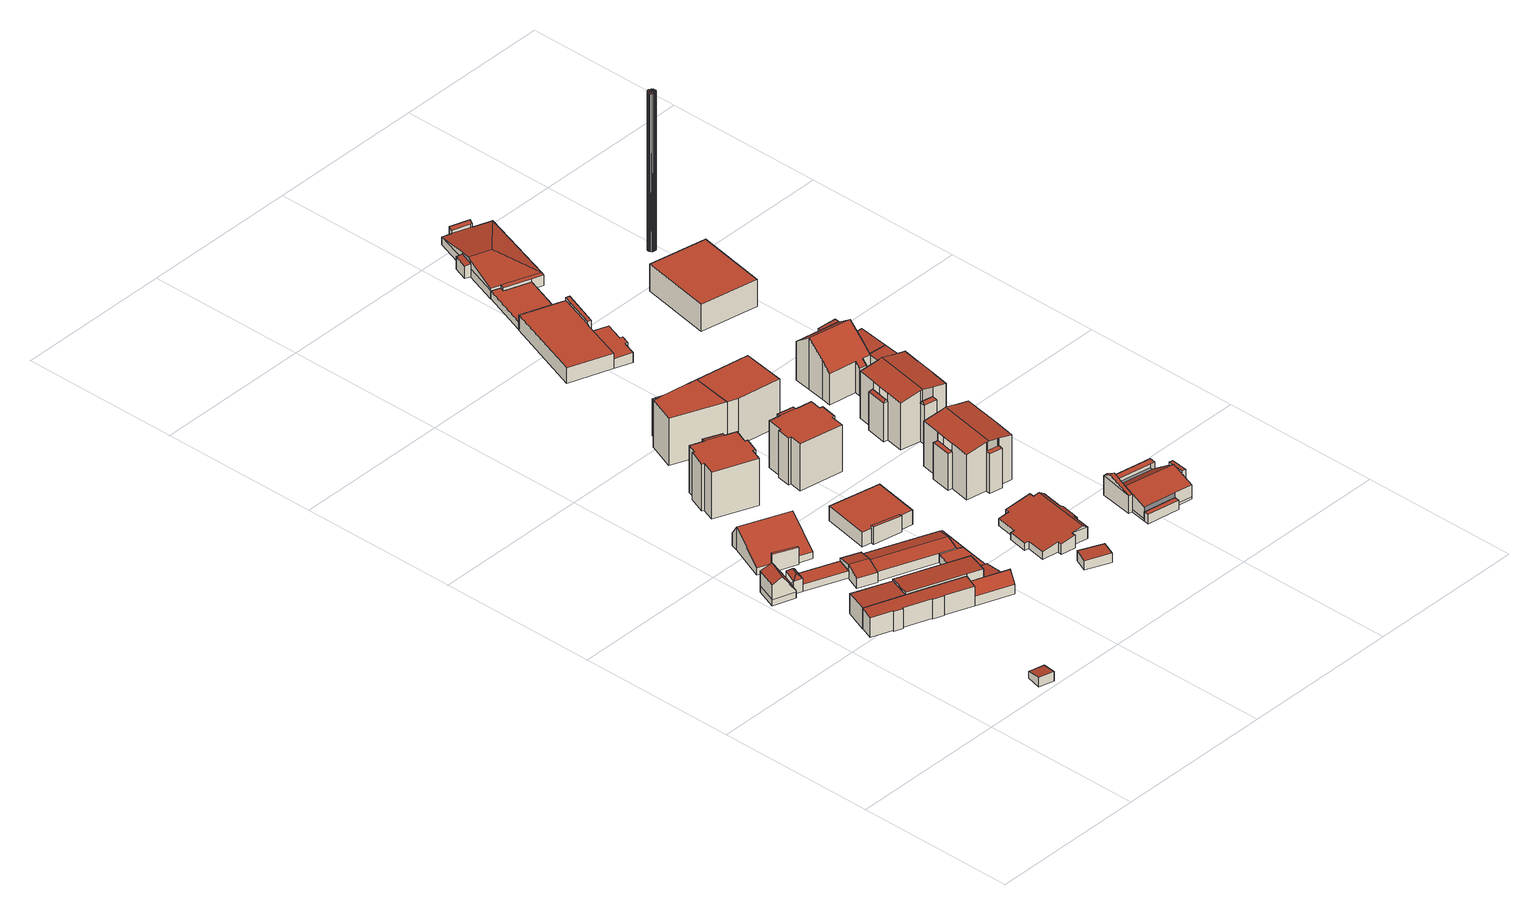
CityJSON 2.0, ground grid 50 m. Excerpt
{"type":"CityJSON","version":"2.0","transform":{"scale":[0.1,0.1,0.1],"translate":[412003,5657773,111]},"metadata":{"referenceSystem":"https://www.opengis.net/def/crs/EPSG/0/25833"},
"CityObjects":{
"building1":{"type":"Building","attributes":{"Dachtyp_tdc":"tdcPolyFlatRoof","Gemeindeschluessel":14612000,"Dachneigung":10.04,"QualitaetDacherkennung":71,"Geometrietyp2DReferenz":"3000","measuredHeight":3.11,"function":"31001_9998","roofType":"2100"},"geometry":[{"type":"Solid","lod":"2","boundaries":[[[[0,1,2,3]],[[1,4,5,2]],[[4,6,7,5]],[[6,0,3,7]],[[6,4,1,0]],[[3,2,5,7]]]],"semantics":{"surfaces":[{"type":"WallSurface"},{"type":"RoofSurface"},{"type":"GroundSurface"}],"values":[[0,0,0,0,1,2]]}}]},
"building2":{"type":"Building","attributes":{"Gemeindeschluessel":14612000,"Geometrietyp2DReferenz":"3000","function":"31001_2000","roofType":"9999"},"children":["building2-1","building2-2"]},
"building2-1":{"type":"BuildingPart","attributes":{"Dachtyp_tdc":"tdcFreeFormRoof","Dachneigung":42.86,"QualitaetDacherkennung":5,"Geometrietyp2DReferenz":"3000","measuredHeight":5.51,"roofType":"5000"},"parents":["building2"],"geometry":[{"type":"MultiSurface","lod":"2","boundaries":[[[8,9,10,11]],[[9,12,13,14,15,10]],[[16,8,11,17,18]],[[19,20,16,12]],[[19,12,9]],[[20,19,9,8]],[[20,8,16]],[[11,10,15,17]]],"semantics":{"surfaces":[{"type":"WallSurface"},{"type":"RoofSurface"},{"type":"GroundSurface"}],"values":[0,0,0,1,1,1,1,2]}}]},
"building2-2":{"type":"BuildingPart","attributes":{"Dachtyp_tdc":"tdcGableRoof","Dachneigung":56.76,"QualitaetDacherkennung":3,"Geometrietyp2DReferenz":"3000","measuredHeight":8.41,"roofType":"3100"},"parents":["building2"],"geometry":[{"type":"MultiSurface","lod":"2","boundaries":[[[21,18,17,22]],[[14,23,24,15]],[[23,25,26,24]],[[25,21,22,26]],[[27,28,29,30]],[[13,18,29,28,31]],[[23,31,28,27,25]],[[14,13,31,23]],[[21,30,29,18]],[[25,27,30,21]],[[22,17,15,24,26]]],"semantics":{"surfaces":[{"type":"WallSurface"},{"type":"RoofSurface"},{"type":"GroundSurface"}],"values":[0,0,0,0,1,1,0,0,0,0,2]}}]},
"building3":{"type":"Building","attributes":{"Dachtyp_tdc":"tdcPolyFlatRoof","Gemeindeschluessel":14612000,"Dachneigung":2.82,"QualitaetDacherkennung":83,"Geometrietyp2DReferenz":"3000","measuredHeight":6.91,"function":"31001_2000","roofType":"2100"},"geometry":[{"type":"Solid","lod":"2","boundaries":[[[[32,33,34,35]],[[33,36,37,34]],[[36,38,39,37]],[[38,32,35,39]],[[38,36,33,32]],[[35,34,37,39]]]],"semantics":{"surfaces":[{"type":"WallSurface"},{"type":"RoofSurface"},{"type":"GroundSurface"}],"values":[[0,0,0,0,1,2]]}}]},
"building4":{"type":"Building","attributes":{"Dachtyp_tdc":"tdcPolyFlatRoof","Gemeindeschluessel":14612000,"Dachneigung":2.65,"QualitaetDacherkennung":81,"Geometrietyp2DReferenz":"3000","measuredHeight":6.77,"function":"31001_2000","roofType":"2100"},"geometry":[{"type":"Solid","lod":"2","boundaries":[[[[40,41,42,43]],[[41,44,45,42]],[[44,46,47,45]],[[46,48,49,47]],[[48,50,51,49]],[[50,52,53,51]],[[52,54,55,53]],[[54,56,57,55]],[[56,58,59,57]],[[58,60,61,59]],[[60,62,63,61]],[[62,64,65,63]],[[64,40,43,65]],[[64,62,60,58,56,54,52,50,48,46,44,41,40]],[[43,42,45,47,49,51,53,55,57,59,61,63,65]]]],"semantics":{"surfaces":[{"type":"WallSurface"},{"type":"RoofSurface"},{"type":"GroundSurface"}],"values":[[0,0,0,0,0,0,0,0,0,0,0,0,0,1,2]]}}]},
"building5":{"type":"Building","attributes":{"Dachtyp_tdc":"tdcPolyFlatRoof","Gemeindeschluessel":14612000,"Dachneigung":0,"QualitaetDacherkennung":82,"Geometrietyp2DReferenz":"3000","measuredHeight":2.35,"function":"31001_2000","roofType":"1000"},"geometry":[{"type":"Solid","lod":"2","boundaries":[[[[66,67,68,69]],[[67,70,71,68]],[[70,72,73,71]],[[72,66,69,73]],[[72,70,67,66]],[[69,68,71,73]]]],"semantics":{"surfaces":[{"type":"WallSurface"},{"type":"RoofSurface"},{"type":"GroundSurface"}],"values":[[0,0,0,0,1,2]]}}]},
"building6":{"type":"Building","attributes":{"Gemeindeschluessel":14612000,"Geometrietyp2DReferenz":"3000","function":"31001_9998","roofType":"9999"},"children":["building6-1","building6-2"]},
"building6-1":{"type":"BuildingPart","attributes":{"Dachtyp_tdc":"tdcGableRoof","Dachneigung":23.35,"QualitaetDacherkennung":14,"Geometrietyp2DReferenz":"3000","measuredHeight":7.62,"roofType":"3100"},"parents":["building6"],"geometry":[{"type":"MultiSurface","lod":"2","boundaries":[[[74,75,76,77]],[[75,78,79,76]],[[78,80,81,79]],[[80,82,83,81]],[[82,84,85,83]],[[84,86,87,85]],[[88,89,90,91]],[[89,92,93,90]],[[92,94,95,93]],[[94,96,97,95]],[[96,74,77,97]],[[92,89,88,86,84,82]],[[82,80,78,75,74,96,94,92]],[[77,76,79,81,83,85,87,91,90,93,95,97]]],"semantics":{"surfaces":[{"type":"WallSurface"},{"type":"RoofSurface"},{"type":"GroundSurface"}],"values":[0,0,0,0,0,0,0,0,0,0,0,1,1,2]}}]},
"building6-2":{"type":"BuildingPart","attributes":{"Dachtyp_tdc":"tdcPolyFlatRoof","Dachneigung":2.67,"QualitaetDacherkennung":29,"Geometrietyp2DReferenz":"3000","measuredHeight":5.92,"roofType":"2100"},"parents":["building6"],"geometry":[{"type":"MultiSurface","lod":"2","boundaries":[[[98,99,100,101]],[[99,102,91,100]],[[102,88,91]],[[103,87,86]],[[103,98,101,87]],[[103,102,99,98]],[[101,100,91,87]]],"semantics":{"surfaces":[{"type":"WallSurface"},{"type":"RoofSurface"},{"type":"GroundSurface"}],"values":[0,0,0,0,0,1,2]}}]},
"building7":{"type":"Building","attributes":{"Dachtyp_tdc":"tdcFreeFormRoof","Gemeindeschluessel":14612000,"Dachneigung":12.75,"QualitaetDacherkennung":85,"Geometrietyp2DReferenz":"3000","measuredHeight":4.45,"function":"31001_2000","roofType":"5000"},"geometry":[{"type":"Solid","lod":"2","boundaries":[[[[104,105,106,107]],[[105,108,109,106]],[[108,110,111,109]],[[110,112,113,111]],[[112,114,115,113]],[[114,116,117,115]],[[116,104,107,117]],[[116,114,118,119,105,104]],[[112,110,108,119,118]],[[114,112,118]],[[108,105,119]],[[107,106,109,111,113,115,117]]]],"semantics":{"surfaces":[{"type":"WallSurface"},{"type":"RoofSurface"},{"type":"GroundSurface"}],"values":[[0,0,0,0,0,0,0,1,1,0,0,2]]}}]},
"building8":{"type":"Building","attributes":{"Dachtyp_tdc":"tdcPolyFlatRoof","Gemeindeschluessel":14612000,"Dachneigung":4.18,"QualitaetDacherkennung":85,"Geometrietyp2DReferenz":"3000","measuredHeight":7.72,"function":"31001_2000","roofType":"2100"},"geometry":[{"type":"Solid","lod":"2","boundaries":[[[[120,121,34,122]],[[121,123,35,34]],[[123,124,125,35]],[[124,126,127,125]],[[126,128,129,127]],[[128,130,131,129]],[[130,132,133,131]],[[132,134,135,133]],[[134,120,122,135]],[[134,132,130,128,126,124,123,121,120]],[[122,34,35,125,127,129,131,133,135]]]],"semantics":{"surfaces":[{"type":"WallSurface"},{"type":"RoofSurface"},{"type":"GroundSurface"}],"values":[[0,0,0,0,0,0,0,0,0,1,2]]}}]},
"building9":{"type":"Building","attributes":{"Dachtyp_tdc":"tdcFreeFormRoof","Gemeindeschluessel":14612000,"Dachneigung":68.3,"QualitaetDacherkennung":13,"Geometrietyp2DReferenz":"3000","measuredHeight":6.91,"function":"31001_2000","roofType":"5000"},"geometry":[{"type":"Solid","lod":"2","boundaries":[[[[136,137,55,57]],[[137,138,139,55]],[[138,140,141,139]],[[140,142,143,141]],[[142,136,57,143]],[[144,140,138,137,145]],[[142,144,145,136]],[[142,140,144]],[[137,136,145]],[[57,55,139,141,143]]]],"semantics":{"surfaces":[{"type":"WallSurface"},{"type":"RoofSurface"},{"type":"GroundSurface"}],"values":[[0,0,0,0,0,1,1,0,0,2]]}}]},
"building10":{"type":"Building","attributes":{"Dachtyp_tdc":"tdcPolyFlatRoof","Gemeindeschluessel":14612000,"Dachneigung":5.75,"QualitaetDacherkennung":80,"Geometrietyp2DReferenz":"3000","measuredHeight":3.56,"function":"31001_2000","roofType":"2100"},"geometry":[{"type":"Solid","lod":"2","boundaries":[[[[146,147,148,149]],[[147,150,151,148]],[[150,152,153,151]],[[152,154,155,153]],[[154,156,157,155]],[[156,146,149,157]],[[156,154,152,150,147,146]],[[149,148,151,153,155,157]]]],"semantics":{"surfaces":[{"type":"WallSurface"},{"type":"RoofSurface"},{"type":"GroundSurface"}],"values":[[0,0,0,0,0,0,1,2]]}}]},
"building11":{"type":"Building","attributes":{"Dachtyp_tdc":"tdcFreeFormRoof","Gemeindeschluessel":14612000,"Dachneigung":13.01,"QualitaetDacherkennung":88,"Geometrietyp2DReferenz":"3000","measuredHeight":4.04,"function":"31001_2000","roofType":"5000"},"geometry":[{"type":"Solid","lod":"2","boundaries":[[[[158,159,160,161]],[[159,162,163,160]],[[162,164,115,163]],[[164,165,113,115]],[[165,166,167,113]],[[166,158,161,167]],[[159,158,168,169,164,162]],[[168,166,165,169]],[[165,164,169]],[[158,166,168]],[[161,160,163,115,113,167]]]],"semantics":{"surfaces":[{"type":"WallSurface"},{"type":"RoofSurface"},{"type":"GroundSurface"}],"values":[[0,0,0,0,0,0,1,1,0,0,2]]}}]},
"building12":{"type":"Building","attributes":{"Dachtyp_tdc":"tdcPolyFlatRoof","Gemeindeschluessel":14612000,"Dachneigung":0,"QualitaetDacherkennung":81,"Geometrietyp2DReferenz":"3000","measuredHeight":2.78,"function":"31001_2000","roofType":"1000"},"geometry":[{"type":"Solid","lod":"2","boundaries":[[[[170,171,172,173]],[[171,174,175,172]],[[174,176,177,175]],[[176,178,179,177]],[[178,180,181,179]],[[180,170,173,181]],[[180,178,176,174,171,170]],[[173,172,175,177,179,181]]]],"semantics":{"surfaces":[{"type":"WallSurface"},{"type":"RoofSurface"},{"type":"GroundSurface"}],"values":[[0,0,0,0,0,0,1,2]]}}]},
"building13":{"type":"Building","attributes":{"Gemeindeschluessel":14612000,"Geometrietyp2DReferenz":"3000","function":"31001_9998","roofType":"9999"},"children":["building13-1","building13-2"]},
"building13-1":{"type":"BuildingPart","attributes":{"Dachtyp_tdc":"tdcPolyFlatRoof","Dachneigung":2.61,"QualitaetDacherkennung":35,"Geometrietyp2DReferenz":"3000","measuredHeight":15.42,"roofType":"2100"},"parents":["building13"],"geometry":[{"type":"MultiSurface","lod":"2","boundaries":[[[182,183,184,185]],[[186,187,188,189]],[[187,182,185,188]],[[187,186,183,182]],[[185,184,189,188]]],"semantics":{"surfaces":[{"type":"WallSurface"},{"type":"RoofSurface"},{"type":"GroundSurface"}],"values":[0,0,0,1,2]}}]},
"building13-2":{"type":"BuildingPart","attributes":{"Dachtyp_tdc":"tdcPolyFlatRoof","Dachneigung":0,"QualitaetDacherkennung":66,"Geometrietyp2DReferenz":"3000","measuredHeight":15.52,"roofType":"1000"},"parents":["building13"],"geometry":[{"type":"MultiSurface","lod":"2","boundaries":[[[190,191,192,184]],[[191,193,194,192]],[[193,195,196,194]],[[195,197,198,196]],[[197,199,200,198]],[[199,201,202,200]],[[201,203,204,202]],[[203,205,206,204]],[[205,207,208,206]],[[207,209,210,208]],[[209,211,212,210]],[[211,213,214,212]],[[213,215,189,214]],[[215,186,189]],[[213,211,209,207,205,203,201,199,197,195,193,191,190,215]],[[184,192,194,196,198,200,202,204,206,208,210,212,214,189]],[[190,184,183]]],"semantics":{"surfaces":[{"type":"WallSurface"},{"type":"RoofSurface"},{"type":"GroundSurface"}],"values":[0,0,0,0,0,0,0,0,0,0,0,0,0,0,1,2,0]}}]},
"building14":{"type":"Building","attributes":{"Dachtyp_tdc":"tdcPolyFlatRoof","Gemeindeschluessel":14612000,"Dachneigung":3.21,"QualitaetDacherkennung":75,"Geometrietyp2DReferenz":"3000","measuredHeight":2.74,"function":"31001_2000","roofType":"2100"},"geometry":[{"type":"Solid","lod":"2","boundaries":[[[[174,216,217,218]],[[216,219,220,217]],[[219,221,222,220]],[[221,223,224,222]],[[223,174,218,224]],[[223,221,219,216,174]],[[218,217,220,222,224]]]],"semantics":{"surfaces":[{"type":"WallSurface"},{"type":"RoofSurface"},{"type":"GroundSurface"}],"values":[[0,0,0,0,0,1,2]]}}]},
"building15":{"type":"Building","attributes":{"Gemeindeschluessel":14612000,"Geometrietyp2DReferenz":"3000","function":"31001_9998","roofType":"9999"},"children":["building15-1","building15-2"]},
"building15-1":{"type":"BuildingPart","attributes":{"Dachtyp_tdc":"tdcPolyFlatRoof","Dachneigung":0,"QualitaetDacherkennung":18,"Geometrietyp2DReferenz":"3000","measuredHeight":4.78,"roofType":"1000"},"parents":["building15"],"geometry":[{"type":"MultiSurface","lod":"2","boundaries":[[[225,226,227,228]],[[226,229,230,227]],[[229,231,232,230]],[[233,234,235,236]],[[234,225,228,235]],[[234,233,231,229,226,225]],[[228,227,230,232,236,235]]],"semantics":{"surfaces":[{"type":"WallSurface"},{"type":"RoofSurface"},{"type":"GroundSurface"}],"values":[0,0,0,0,0,1,2]}}]},
"building15-2":{"type":"BuildingPart","attributes":{"Dachtyp_tdc":"tdcPolyFlatRoof","Dachneigung":2.65,"QualitaetDacherkennung":45,"Geometrietyp2DReferenz":"3000","measuredHeight":5.78,"roofType":"2100"},"parents":["building15"],"geometry":[{"type":"MultiSurface","lod":"2","boundaries":[[[237,238,239,240]],[[238,241,233,236,239]],[[242,237,240,232,231]],[[242,241,238,237]],[[240,239,236,232]]],"semantics":{"surfaces":[{"type":"WallSurface"},{"type":"RoofSurface"},{"type":"GroundSurface"}],"values":[0,0,0,1,2]}}]},
"building16":{"type":"Building","attributes":{"Dachtyp_tdc":"tdcPolyFlatRoof","Gemeindeschluessel":14612000,"Dachneigung":3.65,"QualitaetDacherkennung":81,"Geometrietyp2DReferenz":"3000","measuredHeight":3.29,"function":"31001_9998","roofType":"2100"},"geometry":[{"type":"Solid","lod":"2","boundaries":[[[[243,244,245,246]],[[244,247,248,245]],[[247,249,250,248]],[[249,243,246,250]],[[249,247,244,243]],[[246,245,248,250]]]],"semantics":{"surfaces":[{"type":"WallSurface"},{"type":"RoofSurface"},{"type":"GroundSurface"}],"values":[[0,0,0,0,1,2]]}}]},
"building17":{"type":"Building","attributes":{"Gemeindeschluessel":14612000,"Geometrietyp2DReferenz":"3000","function":"31001_9998","roofType":"9999"},"children":["building17-1","building17-2"]},
"building17-1":{"type":"BuildingPart","attributes":{"Dachtyp_tdc":"tdcPolyFlatRoof","Dachneigung":0,"QualitaetDacherkennung":57,"Geometrietyp2DReferenz":"3000","measuredHeight":15.53,"roofType":"1000"},"parents":["building17"],"geometry":[{"type":"MultiSurface","lod":"2","boundaries":[[[251,252,253,254]],[[252,255,256,257,253]],[[258,259,260]],[[258,261,262,259]],[[261,263,264,262]],[[263,251,254,264]],[[263,261,258,255,252,251]],[[254,253,257,259,262,264]]],"semantics":{"surfaces":[{"type":"WallSurface"},{"type":"RoofSurface"},{"type":"GroundSurface"}],"values":[0,0,0,0,0,0,1,2]}}]},
"building17-2":{"type":"BuildingPart","attributes":{"Dachtyp_tdc":"tdcFreeFormRoof","Dachneigung":43.18,"QualitaetDacherkennung":8,"Geometrietyp2DReferenz":"3000","measuredHeight":14.14,"roofType":"5000"},"parents":["building17"],"geometry":[{"type":"MultiSurface","lod":"2","boundaries":[[[265,260,259,266]],[[256,267,268,257]],[[267,265,266,268]],[[269,267,256]],[[270,269,256,260]],[[270,260,265]],[[269,270,265,267]],[[266,259,257,268]]],"semantics":{"surfaces":[{"type":"WallSurface"},{"type":"RoofSurface"},{"type":"GroundSurface"}],"values":[0,0,0,0,1,0,1,2]}}]},
"building18":{"type":"Building","attributes":{"Gemeindeschluessel":14612000,"Geometrietyp2DReferenz":"3000","function":"31001_9998","roofType":"9999"},"children":["building18-1","building18-2"]},
"building18-1":{"type":"BuildingPart","attributes":{"Dachtyp_tdc":"tdcPolyFlatRoof","Dachneigung":3.21,"QualitaetDacherkennung":39,"Geometrietyp2DReferenz":"3000","measuredHeight":15.38,"roofType":"2100"},"parents":["building18"],"geometry":[{"type":"MultiSurface","lod":"2","boundaries":[[[271,272,273,274]],[[272,275,276,273]],[[275,277,278,276]],[[275,272,271,277]],[[278,274,273,276]]],"semantics":{"surfaces":[{"type":"WallSurface"},{"type":"RoofSurface"},{"type":"GroundSurface"}],"values":[0,0,0,1,2]}}]},
"building18-2":{"type":"BuildingPart","attributes":{"Dachtyp_tdc":"tdcPolyFlatRoof","Dachneigung":0,"QualitaetDacherkennung":68,"Geometrietyp2DReferenz":"3000","measuredHeight":15.48,"roofType":"1000"},"parents":["building18"],"geometry":[{"type":"MultiSurface","lod":"2","boundaries":[[[279,280,281,282]],[[280,283,284,281]],[[283,285,286,284]],[[285,287,288,286]],[[287,289,290,288]],[[289,291,274,290]],[[291,271,274]],[[292,278,277]],[[292,293,294,278]],[[293,295,296,294]],[[295,297,298,296]],[[297,299,300,298]],[[299,301,302,300]],[[301,303,304,302]],[[303,279,282,304]],[[303,301,299,297,295,293,292,291,289,287,285,283,280,279]],[[282,281,284,286,288,290,274,278,294,296,298,300,302,304]]],"semantics":{"surfaces":[{"type":"WallSurface"},{"type":"RoofSurface"},{"type":"GroundSurface"}],"values":[0,0,0,0,0,0,0,0,0,0,0,0,0,0,0,1,2]}}]},
"building19":{"type":"Building","attributes":{"Dachtyp_tdc":"tdcFreeFormRoof","Gemeindeschluessel":14612000,"Dachneigung":10.03,"QualitaetDacherkennung":20,"Geometrietyp2DReferenz":"3000","measuredHeight":4.86,"function":"31001_9998","roofType":"5000"},"geometry":[{"type":"Solid","lod":"2","boundaries":[[[[305,306,307,308]],[[306,309,310,307]],[[309,311,312,310]],[[311,313,314,312]],[[313,315,316,314]],[[315,317,318,316]],[[317,319,320,318]],[[319,321,322,320]],[[321,323,324,322]],[[323,325,326,324]],[[325,327,328,326]],[[327,329,330,328]],[[329,331,332,330]],[[331,333,334,332]],[[333,335,336,334]],[[335,337,338,336]],[[337,339,340,338]],[[339,341,342,340]],[[341,343,344,342]],[[343,305,308,344]],[[317,315,313,311,345,346,321,319]],[[329,327,325,323,346,345,309,306,305,343,341,339,337,335,333,331]],[[311,309,345]],[[323,321,346]],[[308,307,310,312,314,316,318,320,322,324,326,328,330,332,334,336,338,340,342,344]]]],"semantics":{"surfaces":[{"type":"WallSurface"},{"type":"RoofSurface"},{"type":"GroundSurface"}],"values":[[0,0,0,0,0,0,0,0,0,0,0,0,0,0,0,0,0,0,0,0,1,1,0,0,2]]}}]},
"building20":{"type":"Building","attributes":{"Dachtyp_tdc":"tdcPolyFlatRoof","Gemeindeschluessel":14612000,"Dachneigung":0,"QualitaetDacherkennung":64,"Geometrietyp2DReferenz":"3000","measuredHeight":15.56,"function":"31001_9998","roofType":"1000"},"geometry":[{"type":"Solid","lod":"2","boundaries":[[[[263,261,262,264]],[[261,347,348,262]],[[347,349,350,348]],[[349,351,352,350]],[[351,263,264,352]],[[351,349,347,261,263]],[[264,262,348,350,352]]]],"semantics":{"surfaces":[{"type":"WallSurface"},{"type":"RoofSurface"},{"type":"GroundSurface"}],"values":[[0,0,0,0,0,1,2]]}}]},
"building21":{"type":"Building","attributes":{"Gemeindeschluessel":14612000,"Geometrietyp2DReferenz":"3000","function":"31001_9998","roofType":"9999"},"children":["building21-1","building21-2","building21-3","building21-4","building21-5"]},
"building21-1":{"type":"BuildingPart","attributes":{"Dachtyp_tdc":"tdcGableRoof","Dachneigung":10.02,"QualitaetDacherkennung":62,"Geometrietyp2DReferenz":"3000","measuredHeight":16.23,"roofType":"3100"},"parents":["building21"],"geometry":[{"type":"MultiSurface","lod":"2","boundaries":[[[353,354,355,356]],[[354,357,355]],[[358,359,360,361,362]],[[359,363,364,360]],[[363,365,366,364]],[[365,367,366]],[[368,369,370]],[[368,371,372,369]],[[371,373,374,372]],[[373,375,374]],[[376,377,378]],[[376,379,380,377]],[[379,381,382,380]],[[381,383,384,382]],[[383,385,384]],[[386,387,388]],[[386,353,356,387]],[[389,383,381,379,376,373,371,368,390]],[[390,365,363,359,358,354,353,386,389]],[[356,355,361,360,364,366,391,369,372,374,377,380,382,384,392,387]]],"semantics":{"surfaces":[{"type":"WallSurface"},{"type":"RoofSurface"},{"type":"GroundSurface"}],"values":[0,0,0,0,0,0,0,0,0,0,0,0,0,0,0,0,0,1,1,2]}}]},
"building21-2":{"type":"BuildingPart","attributes":{"Dachtyp_tdc":"tdcPolyFlatRoof","Dachneigung":0,"QualitaetDacherkennung":31,"Geometrietyp2DReferenz":"3000","measuredHeight":12.16,"roofType":"1000"},"parents":["building21"],"geometry":[{"type":"MultiSurface","lod":"2","boundaries":[[[375,393,394,374]],[[393,395,396,394]],[[395,378,377,396]],[[378,395,393,375]],[[374,394,396,377]]],"semantics":{"surfaces":[{"type":"WallSurface"},{"type":"RoofSurface"},{"type":"GroundSurface"}],"values":[0,0,0,1,2]}}]},
"building21-3":{"type":"BuildingPart","attributes":{"Dachtyp_tdc":"tdcPolyFlatRoof","Dachneigung":0,"QualitaetDacherkennung":16,"Geometrietyp2DReferenz":"3000","measuredHeight":12.18,"roofType":"1000"},"parents":["building21"],"geometry":[{"type":"MultiSurface","lod":"2","boundaries":[[[397,370,369,398]],[[367,399,400,366]],[[399,397,398,400]],[[399,367,401,370,397]],[[398,369,391,366,400]]],"semantics":{"surfaces":[{"type":"WallSurface"},{"type":"RoofSurface"},{"type":"GroundSurface"}],"values":[0,0,0,1,2]}}]},
"building21-4":{"type":"BuildingPart","attributes":{"Dachtyp_tdc":"tdcPolyFlatRoof","Dachneigung":0,"QualitaetDacherkennung":19,"Geometrietyp2DReferenz":"3000","measuredHeight":13.12,"roofType":"1000"},"parents":["building21"],"geometry":[{"type":"MultiSurface","lod":"2","boundaries":[[[385,402,403,384]],[[402,404,405,403]],[[404,388,387,405]],[[388,404,402,385,406]],[[384,403,405,387,392]]],"semantics":{"surfaces":[{"type":"WallSurface"},{"type":"RoofSurface"},{"type":"GroundSurface"}],"values":[0,0,0,1,2]}}]},
"building21-5":{"type":"BuildingPart","attributes":{"Dachtyp_tdc":"tdcPolyFlatRoof","Dachneigung":0,"QualitaetDacherkennung":45,"Geometrietyp2DReferenz":"3000","measuredHeight":12.19,"roofType":"1000"},"parents":["building21"],"geometry":[{"type":"MultiSurface","lod":"2","boundaries":[[[357,407,408,355]],[[407,409,410,408]],[[409,411,360,410]],[[411,362,361,360]],[[362,411,409,407,357]],[[355,408,410,360,361]]],"semantics":{"surfaces":[{"type":"WallSurface"},{"type":"RoofSurface"},{"type":"GroundSurface"}],"values":[0,0,0,0,1,2]}}]},
"building22":{"type":"Building","attributes":{"Gemeindeschluessel":14612000,"Geometrietyp2DReferenz":"3000","function":"31001_9998","roofType":"9999"},"children":["building22-1","building22-2","building22-3"]},
"building22-1":{"type":"BuildingPart","attributes":{"Dachtyp_tdc":"tdcPolyFlatRoof","Dachneigung":0,"QualitaetDacherkennung":52,"Geometrietyp2DReferenz":"3000","measuredHeight":4.98,"roofType":"1000"},"parents":["building22"],"geometry":[{"type":"MultiSurface","lod":"2","boundaries":[[[412,413,414,415]],[[413,416,417,414]],[[418,419,420,421,422]],[[423,424,425,426,427]],[[424,412,415,425]],[[424,423,419,418,416,413,412]],[[415,414,417,422,421,426,425]]],"semantics":{"surfaces":[{"type":"WallSurface"},{"type":"RoofSurface"},{"type":"GroundSurface"}],"values":[0,0,0,0,0,1,2]}}]},
"building22-2":{"type":"BuildingPart","attributes":{"Dachtyp_tdc":"tdcPolyFlatRoof","Dachneigung":0,"QualitaetDacherkennung":0,"Geometrietyp2DReferenz":"3000","measuredHeight":3.16,"roofType":"9999"},"parents":["building22"],"geometry":[{"type":"MultiSurface","lod":"2","boundaries":[[[420,427,428,429,430,431,432,433]],[[433,432,434,435]],[[432,431,436,434]],[[431,430,437,436]],[[430,429,438,437]],[[429,428,439,438]],[[428,427,426,439]],[[420,433,435,421]],[[435,434,436,437,438,439,426,421]],[[421,426,427,420]]],"semantics":{"surfaces":[{"type":"RoofSurface"},{"type":"WallSurface"},{"type":"GroundSurface"},{"type":"ClosureSurface","isClosure":"1","QuelleClosure":"LoD1Solid"}],"values":[0,1,1,1,1,1,1,1,2,3]}}]},
"building22-3":{"type":"BuildingPart","attributes":{"Dachtyp_tdc":"tdcPolyFlatRoof","Dachneigung":0,"QualitaetDacherkennung":83,"Geometrietyp2DReferenz":"3000","measuredHeight":5.96,"roofType":"1000"},"parents":["building22"],"geometry":[{"type":"MultiSurface","lod":"2","boundaries":[[[440,441,442,417,416]],[[441,443,444,442]],[[443,445,418,422,444]],[[445,443,441,440]],[[417,442,444,422]]],"semantics":{"surfaces":[{"type":"WallSurface"},{"type":"RoofSurface"},{"type":"GroundSurface"}],"values":[0,0,0,1,2]}}]},
"building23":{"type":"Building","attributes":{"Gemeindeschluessel":14612000,"Geometrietyp2DReferenz":"3000","function":"31001_9998","roofType":"9999"},"children":["building23-1","building23-2","building23-3","building23-4","building23-5"]},
"building23-1":{"type":"BuildingPart","attributes":{"Dachtyp_tdc":"tdcPolyFlatRoof","Dachneigung":0,"QualitaetDacherkennung":57,"Geometrietyp2DReferenz":"3000","measuredHeight":3.07,"roofType":"1000"},"parents":["building23"],"geometry":[{"type":"MultiSurface","lod":"2","boundaries":[[[446,447,448,449]],[[447,450,451,452,448]],[[453,446,449,454,455]],[[453,450,447,446]],[[449,448,452,454]]],"semantics":{"surfaces":[{"type":"WallSurface"},{"type":"RoofSurface"},{"type":"GroundSurface"}],"values":[0,0,0,1,2]}}]},
"building23-2":{"type":"BuildingPart","attributes":{"Dachtyp_tdc":"tdcPolyFlatRoof","Dachneigung":0,"QualitaetDacherkennung":0,"Geometrietyp2DReferenz":"3000","measuredHeight":3,"roofType":"9999"},"parents":["building23"],"geometry":[{"type":"MultiSurface","lod":"2","boundaries":[[[456,457,458,459]],[[459,458,460,461,462]],[[458,457,463,460]],[[457,456,464,465,463]],[[461,460,463,465]],[[462,461,465,464]],[[462,464,456,459]]],"semantics":{"surfaces":[{"type":"RoofSurface"},{"type":"WallSurface"},{"type":"GroundSurface"},{"type":"ClosureSurface","isClosure":"1","QuelleClosure":"LoD1Solid"}],"values":[0,1,1,1,2,3,3]}}]},
"building23-3":{"type":"BuildingPart","attributes":{"Dachtyp_tdc":"tdcPolyFlatRoof","Dachneigung":3.17,"QualitaetDacherkennung":78,"Geometrietyp2DReferenz":"3000","measuredHeight":6.95,"roofType":"2100"},"parents":["building23"],"geometry":[{"type":"MultiSurface","lod":"2","boundaries":[[[466,467,468,469]],[[467,470,471,472,473,468]],[[474,466,469,475,476,477]],[[474,478,479,470,467,466]],[[469,468,473,475]]],"semantics":{"surfaces":[{"type":"WallSurface"},{"type":"RoofSurface"},{"type":"GroundSurface"}],"values":[0,0,0,1,2]}}]},
"building23-4":{"type":"BuildingPart","attributes":{"Dachtyp_tdc":"tdcGableRoof","Dachneigung":17.64,"QualitaetDacherkennung":37,"Geometrietyp2DReferenz":"3000","measuredHeight":8.3,"roofType":"3100"},"parents":["building23"],"geometry":[{"type":"MultiSurface","lod":"2","boundaries":[[[480,481,482,483,484]],[[481,485,486,482]],[[485,487,488,489,486]],[[485,481,490]],[[481,480,491,492,490]],[[487,485,490,492]],[[483,482,486,489]]],"semantics":{"surfaces":[{"type":"WallSurface"},{"type":"RoofSurface"},{"type":"GroundSurface"}],"values":[0,0,0,0,1,1,2]}}]},
"building23-5":{"type":"BuildingPart","attributes":{"Dachtyp_tdc":"tdcGableRoof","Dachneigung":37.05,"QualitaetDacherkennung":40,"Geometrietyp2DReferenz":"3000","measuredHeight":6.94,"roofType":"3100"},"parents":["building23"],"geometry":[{"type":"MultiSurface","lod":"2","boundaries":[[[464,484,483,465]],[[488,455,454,489]],[[451,476,475,452]],[[472,493,494,473]],[[493,462,461,494]],[[495,496,497,471,479,498,499,500]],[[451,455,488,501,491,499,498,478,477]],[[451,477,476]],[[464,456,495,500,480,484]],[[472,471,497,493]],[[493,497,496,459,462]],[[461,465,483,489,454,452,475,473,494]]],"semantics":{"surfaces":[{"type":"WallSurface"},{"type":"RoofSurface"},{"type":"GroundSurface"}],"values":[0,0,0,0,0,1,1,0,0,0,0,2]}}]},
"building24":{"type":"Building","attributes":{"Gemeindeschluessel":14612000,"Geometrietyp2DReferenz":"3000","function":"31001_9998","roofType":"9999"},"children":["building24-1","building24-2","building24-3","building24-4","building24-5"]},
"building24-1":{"type":"BuildingPart","attributes":{"Dachtyp_tdc":"tdcFreeFormRoof","Dachneigung":53.04,"QualitaetDacherkennung":9,"Geometrietyp2DReferenz":"3000","measuredHeight":13.63,"roofType":"5000"},"parents":["building24"],"geometry":[{"type":"MultiSurface","lod":"2","boundaries":[[[502,503,504,505]],[[503,506,507,504]],[[506,508,509,507]],[[510,502,505,511]],[[506,503,502,512]],[[502,510,512]],[[510,508,506,512]],[[505,504,507,509,511]]],"semantics":{"surfaces":[{"type":"WallSurface"},{"type":"RoofSurface"},{"type":"GroundSurface"}],"values":[0,0,0,0,1,1,1,2]}}]},
"building24-2":{"type":"BuildingPart","attributes":{"Dachtyp_tdc":"tdcGableRoof","Dachneigung":10.13,"QualitaetDacherkennung":58,"Geometrietyp2DReferenz":"3000","measuredHeight":16.71,"roofType":"3100"},"parents":["building24"],"geometry":[{"type":"MultiSurface","lod":"2","boundaries":[[[513,514,510,511,515]],[[516,517,518,509,508]],[[517,519,520,518]],[[519,521,520]],[[522,523,524]],[[522,525,526,523]],[[525,527,528,526]],[[527,529,528]],[[530,531,532,533,534]],[[531,535,536,532]],[[535,537,536]],[[538,539,540,541,542]],[[539,513,515,540]],[[543,535,531,530,527,525,522,544]],[[544,519,517,516,514,513,539,538,543]],[[515,511,509,518,520,545,523,526,528,533,532,536,546,541,540]]],"semantics":{"surfaces":[{"type":"WallSurface"},{"type":"RoofSurface"},{"type":"GroundSurface"}],"values":[0,0,0,0,0,0,0,0,0,0,0,0,0,1,1,2]}}]},
"building24-3":{"type":"BuildingPart","attributes":{"Dachtyp_tdc":"tdcFreeFormRoof","Dachneigung":54.59,"QualitaetDacherkennung":5,"Geometrietyp2DReferenz":"3000","measuredHeight":13.7,"roofType":"5000"},"parents":["building24"],"geometry":[{"type":"MultiSurface","lod":"2","boundaries":[[[529,547,548,528]],[[547,549,550,548]],[[549,534,533,550]],[[551,534,549]],[[552,551,549,547]],[[552,547,529]],[[551,552,529,534]],[[528,548,550,533]]],"semantics":{"surfaces":[{"type":"WallSurface"},{"type":"RoofSurface"},{"type":"GroundSurface"}],"values":[0,0,0,1,1,0,1,2]}}]},
"building24-4":{"type":"BuildingPart","attributes":{"Dachtyp_tdc":"tdcFreeFormRoof","Dachneigung":53.09,"QualitaetDacherkennung":14,"Geometrietyp2DReferenz":"3000","measuredHeight":13.63,"roofType":"5000"},"parents":["building24"],"geometry":[{"type":"MultiSurface","lod":"2","boundaries":[[[553,524,523,554]],[[521,555,556,520]],[[555,553,554,556]],[[557,555,521]],[[558,557,521,559,524]],[[558,524,553]],[[557,558,553,555]],[[554,523,545,520,556]]],"semantics":{"surfaces":[{"type":"WallSurface"},{"type":"RoofSurface"},{"type":"GroundSurface"}],"values":[0,0,0,1,1,0,1,2]}}]},
"building24-5":{"type":"BuildingPart","attributes":{"Dachtyp_tdc":"tdcPolyFlatRoof","Dachneigung":0,"QualitaetDacherkennung":17,"Geometrietyp2DReferenz":"3000","measuredHeight":12.65,"roofType":"1000"},"parents":["building24"],"geometry":[{"type":"MultiSurface","lod":"2","boundaries":[[[537,560,561,536]],[[560,562,563,561]],[[562,564,540,563]],[[564,542,541,540]],[[542,564,562,560,537,565]],[[536,561,563,540,541,546]]],"semantics":{"surfaces":[{"type":"WallSurface"},{"type":"RoofSurface"},{"type":"GroundSurface"}],"values":[0,0,0,0,1,2]}}]},
"building25":{"type":"Building","attributes":{"Dachtyp_tdc":"tdcPolyFlatRoof","Gemeindeschluessel":14612000,"Dachneigung":0,"QualitaetDacherkennung":21,"Geometrietyp2DReferenz":"3000","measuredHeight":2.46,"function":"31001_9998","roofType":"1000"},"geometry":[{"type":"Solid","lod":"2","boundaries":[[[[566,567,568,569]],[[567,570,571,568]],[[570,572,573,571]],[[572,574,575,573]],[[574,576,577,575]],[[576,566,569,577]],[[576,574,572,570,567,566]],[[569,568,571,573,575,577]]]],"semantics":{"surfaces":[{"type":"WallSurface"},{"type":"RoofSurface"},{"type":"GroundSurface"}],"values":[[0,0,0,0,0,0,1,2]]}}]},
"building26":{"type":"Building","attributes":{"Dachtyp_tdc":"tdcGableRoof","Gemeindeschluessel":14612000,"Dachneigung":37.34,"QualitaetDacherkennung":59,"Geometrietyp2DReferenz":"3000","measuredHeight":17.07,"function":"31001_9998","roofType":"3100"},"geometry":[{"type":"Solid","lod":"2","boundaries":[[[[578,579,580,581]],[[579,582,583,580]],[[582,584,585,583]],[[584,586,587,585]],[[586,588,589,587]],[[588,590,591,589]],[[590,592,593,591]],[[592,594,595,593]],[[594,596,597,595]],[[596,598,599,597]],[[598,600,601,599]],[[600,578,581,601]],[[596,594,592,590]],[[590,588,586,584,582,579,578,600,598,596]],[[581,580,583,585,587,589,591,593,595,597,599,601]]]],"semantics":{"surfaces":[{"type":"WallSurface"},{"type":"RoofSurface"},{"type":"GroundSurface"}],"values":[[0,0,0,0,0,0,0,0,0,0,0,0,1,1,2]]}}]},
"building27":{"type":"Building","attributes":{"Gemeindeschluessel":14612000,"Geometrietyp2DReferenz":"3000","function":"31001_9998","roofType":"9999"},"children":["building27-1","building27-2","building27-3","building27-4"]},
"building27-1":{"type":"BuildingPart","attributes":{"Dachtyp_tdc":"tdcPolyFlatRoof","Dachneigung":15.29,"QualitaetDacherkennung":62,"Geometrietyp2DReferenz":"3000","measuredHeight":4.03,"roofType":"2100"},"parents":["building27"],"geometry":[{"type":"MultiSurface","lod":"2","boundaries":[[[602,603,604,605,606]],[[607,608,609,610,611]],[[608,602,606,609]],[[608,607,603,602]],[[606,605,610,609]]],"semantics":{"surfaces":[{"type":"WallSurface"},{"type":"RoofSurface"},{"type":"GroundSurface"}],"values":[0,0,0,1,2]}}]},
"building27-2":{"type":"BuildingPart","attributes":{"Dachtyp_tdc":"tdcHipAndGableRoof","Dachneigung":11.25,"QualitaetDacherkennung":30,"Geometrietyp2DReferenz":"3000","measuredHeight":5.59,"roofType":"5000"},"parents":["building27"],"geometry":[{"type":"MultiSurface","lod":"2","boundaries":[[[604,612,613,605]],[[612,614,615,613]],[[614,616,617,615]],[[567,566,618,619]],[[566,620,621,618]],[[622,623,624,625]],[[623,611,610,624]],[[626,614,627]],[[611,623,628,629,627,614,612,604]],[[630,631,626,627,629,632]],[[566,630,632,633,620]],[[567,631,630,566]],[[622,634,628,623]],[[614,626,616]],[[605,613,615,617,619,618,621,625,624,610]]],"semantics":{"surfaces":[{"type":"WallSurface"},{"type":"RoofSurface"},{"type":"GroundSurface"}],"values":[0,0,0,0,0,0,0,1,1,1,0,0,0,0,2]}}]},
"building27-3":{"type":"BuildingPart","attributes":{"Dachtyp_tdc":"tdcPolyFlatRoof","Dachneigung":0,"QualitaetDacherkennung":50,"Geometrietyp2DReferenz":"3000","measuredHeight":3.47,"roofType":"1000"},"parents":["building27"],"geometry":[{"type":"MultiSurface","lod":"2","boundaries":[[[635,636,637,617,616,626]],[[636,638,639,637]],[[638,640,641,639]],[[640,642,631,567,619,641]],[[642,640,638,636,635]],[[617,637,639,641,619]]],"semantics":{"surfaces":[{"type":"WallSurface"},{"type":"RoofSurface"},{"type":"GroundSurface"}],"values":[0,0,0,0,1,2]}}]},
"building27-4":{"type":"BuildingPart","attributes":{"Dachtyp_tdc":"tdcPolyFlatRoof","Dachneigung":4.63,"QualitaetDacherkennung":71,"Geometrietyp2DReferenz":"3000","measuredHeight":4.23,"roofType":"2100"},"parents":["building27"],"geometry":[{"type":"MultiSurface","lod":"2","boundaries":[[[643,634,622,625,644]],[[633,645,646,621,620]],[[645,643,644,646]],[[645,633,634,643]],[[644,625,621,646]]],"semantics":{"surfaces":[{"type":"WallSurface"},{"type":"RoofSurface"},{"type":"GroundSurface"}],"values":[0,0,0,1,2]}}]},
"building28":{"type":"Building","attributes":{"Dachtyp_tdc":"tdcPolyFlatRoof","Gemeindeschluessel":14612000,"Dachneigung":2.66,"QualitaetDacherkennung":84,"Geometrietyp2DReferenz":"3000","measuredHeight":6.42,"function":"31001_9998","roofType":"2100"},"geometry":[{"type":"Solid","lod":"2","boundaries":[[[[647,648,649,650]],[[648,651,652,649]],[[651,653,654,652]],[[653,655,656,654]],[[655,657,658,656]],[[657,647,650,658]],[[657,655,653,651,648,647]],[[650,649,652,654,656,658]]]],"semantics":{"surfaces":[{"type":"WallSurface"},{"type":"RoofSurface"},{"type":"GroundSurface"}],"values":[[0,0,0,0,0,0,1,2]]}}]},
"building29":{"type":"Building","attributes":{"Dachtyp_tdc":"tdcPolyFlatRoof","Gemeindeschluessel":14612000,"Dachneigung":3.86,"QualitaetDacherkennung":78,"Geometrietyp2DReferenz":"3000","measuredHeight":6.61,"function":"31001_9998","roofType":"2100"},"geometry":[{"type":"Solid","lod":"2","boundaries":[[[[653,659,660,661]],[[659,662,663,660]],[[662,664,665,663]],[[664,666,667,665]],[[666,668,669,667]],[[668,670,671,669]],[[670,672,673,671]],[[672,653,661,673]],[[672,670,668,666,664,662,659,653]],[[661,660,663,665,667,669,671,673]]]],"semantics":{"surfaces":[{"type":"WallSurface"},{"type":"RoofSurface"},{"type":"GroundSurface"}],"values":[[0,0,0,0,0,0,0,0,1,2]]}}]},
"building30":{"type":"Building","attributes":{"Dachtyp_tdc":"tdcPolyFlatRoof","Gemeindeschluessel":14612000,"Dachneigung":3.71,"QualitaetDacherkennung":68,"Geometrietyp2DReferenz":"3000","measuredHeight":3.57,"function":"31001_9998","roofType":"2100"},"geometry":[{"type":"Solid","lod":"2","boundaries":[[[[674,675,676,677]],[[675,678,679,676]],[[678,680,681,679]],[[680,682,683,681]],[[682,684,685,683]],[[684,686,687,685]],[[686,674,677,687]],[[686,684,682,680,678,675,674]],[[677,676,679,681,683,685,687]]]],"semantics":{"surfaces":[{"type":"WallSurface"},{"type":"RoofSurface"},{"type":"GroundSurface"}],"values":[[0,0,0,0,0,0,0,1,2]]}}]},
"building31":{"type":"Building","attributes":{"Dachtyp_tdc":"tdcPolyFlatRoof","Gemeindeschluessel":14612000,"Dachneigung":0,"QualitaetDacherkennung":18,"Geometrietyp2DReferenz":"3000","measuredHeight":8.88,"function":"31001_2000","roofType":"1000"},"geometry":[{"type":"Solid","lod":"2","boundaries":[[[[688,689,690,691]],[[689,692,693,690]],[[692,694,695,693]],[[694,688,691,695]],[[694,692,689,688]],[[691,690,693,695]]]],"semantics":{"surfaces":[{"type":"WallSurface"},{"type":"RoofSurface"},{"type":"GroundSurface"}],"values":[[0,0,0,0,1,2]]}}]},
"building32":{"type":"Building","attributes":{"Erfassungsdatum_Objekt":"2018-01-24","BodenHoehe":112.34,"gemHoehe":52,"BauwerkHoehe":52,"Breite":2.5,"Gemeindeschluessel":"14612000","Geometrietyp2DReferenz":"3000","measuredHeight":52,"function":"51002_1290"},"geometry":[{"type":"MultiSurface","lod":"2","boundaries":[[[696,697,698]],[[696,698,699]],[[696,699,700]],[[696,700,701]],[[696,701,702]],[[696,702,703]],[[696,703,704]],[[696,704,705]],[[696,705,706]],[[696,706,707]],[[696,707,708]],[[696,708,709]],[[696,709,710]],[[696,710,711]],[[696,711,712]],[[696,712,713]],[[696,713,714]],[[696,714,715]],[[698,697,716]],[[698,716,717]],[[697,696,718]],[[697,718,716]],[[696,715,719]],[[696,719,718]],[[715,714,720]],[[715,720,719]],[[714,713,721]],[[714,721,720]],[[713,712,722]],[[713,722,721]],[[712,711,723]],[[712,723,722]],[[711,710,724]],[[711,724,723]],[[710,709,725]],[[710,725,724]],[[709,708,726]],[[709,726,725]],[[708,707,727]],[[708,727,726]],[[707,706,728]],[[707,728,727]],[[706,705,729]],[[706,729,728]],[[705,704,730]],[[705,730,729]],[[704,703,731]],[[704,731,730]],[[703,702,732]],[[703,732,731]],[[702,701,733]],[[702,733,732]],[[701,700,734]],[[701,734,733]],[[700,699,735]],[[700,735,734]],[[699,698,717]],[[699,717,735]],[[735,721,722]],[[735,722,723]],[[735,723,724]],[[735,724,725]],[[735,725,726]],[[735,726,727]],[[735,727,728]],[[735,728,729]],[[735,729,730]],[[735,730,731]],[[735,731,732]],[[735,732,733]],[[735,733,734]],[[735,717,716]],[[735,716,718]],[[735,718,719]],[[735,719,720]],[[735,720,721]]],"semantics":{"surfaces":[{"type":"RoofSurface"},{"type":"WallSurface"},{"type":"GroundSurface"}],"values":[0,0,0,0,0,0,0,0,0,0,0,0,0,0,0,0,0,0,1,1,1,1,1,1,1,1,1,1,1,1,1,1,1,1,1,1,1,1,1,1,1,1,1,1,1,1,1,1,1,1,1,1,1,1,1,1,1,1,2,2,2,2,2,2,2,2,2,2,2,2,2,2,2,2,2,2]}}]}
},
"vertices":[
[264,50,46],[252,3,55],[252,3,24],[264,50,24],[204,15,55],[204,15,24],[216,62,46],[216,62,24],
[123,820,62],[105,773,62],[105,773,19],[123,820,19],[79,782,62],[79,782,41],[79,782,39],[79,782,19],[100,828,62],[100,828,19],[100,828,39],[97,789,74],[107,813,73],
[27,855,39],[27,855,19],[71,766,39],[71,766,19],[1,789,39],[1,789,19],[1,789,89],[33,779,103],[61,843,103],[27,855,89],[71,766,42],
[236,568,84],[208,496,88],[208,496,19],[236,568,19],[87,541,88],[87,541,19],[116,614,84],[116,614,19],
[161,465,86],[159,461,86],[159,461,21],[161,465,21],[133,471,86],[133,471,21],[135,475,86],[135,475,21],[71,499,86],[71,499,21],[87,541,89],[87,541,21],[208,496,89],[208,496,21],[379,432,89],[379,432,21],[362,388,86],[362,388,21],[277,421,86],[277,421,21],[275,419,86],[275,419,21],[243,431,86],[243,431,21],[244,433,86],[244,433,21],
[232,723,42],[105,773,42],[105,773,18],[232,723,18],[123,820,42],[123,820,18],[250,770,42],[250,770,18],
[198,1039,37],[228,1027,37],[228,1027,19],[198,1039,19],[222,1013,60],[222,1013,19],[287,987,59],[287,987,19],[279,966,95],[279,966,19],[232,851,42],[232,851,19],[189,868,42],[189,868,19],[117,897,42],[78,913,42],[78,913,19],[117,897,19],[124,1028,95],[124,1028,19],[132,1050,60],[132,1050,19],[193,1025,59],[193,1025,19],
[187,861,75],[114,890,78],[114,890,19],[187,861,19],[117,897,78],[189,868,75],
[213,677,50],[232,723,61],[232,723,17],[213,677,17],[250,770,51],[250,770,17],[308,747,51],[308,747,17],[306,743,52],[306,743,17],[273,659,51],[273,659,17],[271,654,50],[271,654,17],[290,702,62],[233,725,62],
[379,432,96],[208,496,96],[379,432,19],[236,568,90],[241,566,90],[241,566,19],[261,558,90],[261,558,19],[265,557,90],[265,557,19],[412,500,90],[412,500,19],[453,484,90],[453,484,19],[426,414,96],[426,414,19],
[362,388,52],[379,432,26],[426,414,25],[426,414,21],[482,392,24],[482,392,21],[474,345,52],[474,345,21],[478,366,90],[370,408,90],
[426,414,56],[453,484,48],[453,484,20],[426,414,20],[495,468,48],[495,468,20],[498,467,48],[498,467,20],[486,391,56],[486,391,20],[482,392,56],[482,392,20],
[508,614,57],[495,574,48],[495,574,17],[508,614,17],[447,592,47],[447,592,17],[273,659,47],[306,743,48],[522,658,48],[522,658,17],[509,616,58],[290,701,58],
[412,500,46],[447,592,46],[447,592,18],[412,500,18],[495,574,46],[495,574,18],[512,565,46],[512,565,18],[495,468,46],[495,468,18],[453,484,46],[453,484,18],
[336,1269,170],[332,1258,171],[332,1258,17],[336,1269,17],[275,1280,171],[280,1292,170],[280,1292,17],[275,1280,17],
[332,1258,172],[365,1244,172],[365,1244,17],[348,1201,172],[348,1201,17],[356,1198,172],[356,1198,17],[338,1153,172],[338,1153,17],[330,1156,172],[330,1156,17],[315,1119,172],[315,1119,17],[184,1172,172],[184,1172,17],[200,1213,172],[200,1213,17],[193,1216,172],[193,1216,17],[215,1270,172],[215,1270,17],[222,1267,172],[222,1267,17],[234,1297,172],[234,1297,17],[275,1280,172],
[508,614,47],[508,614,20],[495,574,20],[522,658,47],[522,658,20],[529,656,47],[529,656,20],[512,565,47],[512,565,20],
[387,933,68],[550,900,68],[550,900,20],[387,933,20],[522,756,68],[522,756,20],[480,764,68],[480,764,20],[388,783,68],[358,788,68],[358,788,20],[388,783,20],
[478,755,73],[386,773,78],[386,773,20],[478,755,20],[388,783,78],[480,764,73],
[769,289,54],[753,248,51],[753,248,21],[769,289,21],[677,279,51],[677,279,21],[696,322,54],[696,322,21],
[286,1419,172],[320,1504,172],[320,1504,17],[286,1419,17],[340,1501,172],[340,1501,139],[340,1501,17],[435,1486,172],[435,1486,17],[435,1486,139],[467,1481,172],[467,1481,17],[446,1353,172],[446,1353,17],
[442,1505,139],[442,1505,17],[356,1540,139],[356,1540,17],[348,1521,158],[439,1495,148],
[496,1207,171],[498,1220,170],[498,1220,17],[496,1207,17],[550,1210,170],[550,1210,17],[547,1197,171],[547,1197,17],
[436,1082,172],[443,1121,172],[443,1121,17],[436,1082,17],[435,1122,172],[435,1122,17],[443,1166,172],[443,1166,17],[450,1164,172],[450,1164,17],[459,1214,172],[459,1214,17],[496,1207,172],[547,1197,172],[598,1188,172],[598,1188,17],[592,1153,172],[592,1153,17],[601,1151,172],[601,1151,17],[591,1098,172],[591,1098,17],[583,1099,172],[583,1099,17],[576,1057,172],[576,1057,17],
[710,592,49],[791,578,64],[791,578,19],[710,592,19],[789,563,64],[789,563,19],[824,557,57],[824,557,19],[812,490,57],[812,490,19],[824,488,48],[824,488,19],[813,427,48],[813,427,19],[801,429,57],[801,429,19],[790,370,57],[790,370,19],[739,379,61],[739,379,19],[737,366,61],[737,366,19],[690,374,52],[690,374,19],[693,387,52],[693,387,19],[640,396,43],[640,396,19],[651,455,43],[651,455,19],[639,458,41],[639,458,19],[650,519,41],[650,519,19],[662,517,43],[662,517,19],[674,584,43],[674,584,19],[708,578,49],[708,578,19],[809,560,67],[776,372,67],
[638,1453,172],[638,1453,17],[616,1318,172],[616,1318,17],[478,1340,172],[478,1340,17],
[700,722,171],[711,784,171],[711,784,22],[700,722,22],[711,784,143],[724,848,171],[723,848,171],[723,848,22],[724,848,22],[724,848,143],[735,909,171],[735,909,22],[799,897,182],[799,897,22],[799,897,143],[841,889,178],[841,889,22],[841,889,143],[883,882,170],[883,882,22],[872,820,170],[872,820,22],[872,820,143],[860,756,170],[860,756,22],[860,756,143],[851,710,170],[851,710,22],[848,694,170],[848,694,22],[806,702,178],[806,702,22],[806,702,153],[764,710,182],[764,710,22],[764,710,153],[773,708,184],[809,896,184],[809,896,22],[773,708,22],
[886,817,143],[886,817,22],[874,753,143],[874,753,22],
[844,904,143],[844,904,22],[802,912,143],[802,912,22],[809,896,143],
[803,688,153],[803,688,22],[761,696,153],[761,696,22],[773,708,153],
[697,786,143],[697,786,22],[709,851,143],[709,851,22],[723,848,143],
[470,2123,65],[578,2084,65],[578,2084,15],[470,2123,15],[603,2075,65],[603,2075,15],[561,1959,65],[557,1949,65],[557,1949,47],[557,1949,15],[561,1959,15],[512,1821,65],[379,1869,65],[379,1869,15],[512,1821,15],[512,1821,47],
[567,1801,47],[583,1846,47],[592,1843,47],[601,1869,47],[592,1872,47],[613,1929,47],[592,1872,15],[613,1929,15],[601,1869,15],[592,1843,15],[583,1846,15],[567,1801,15],
[603,2075,75],[614,2071,75],[614,2071,15],[572,1955,75],[572,1955,15],[561,1959,75],
[1013,480,51],[1136,458,51],[1136,458,21],[1013,480,21],[1133,439,51],[1133,439,29],[1133,439,21],[1010,460,51],[1010,460,21],[1010,460,29],
[947,308,51],[945,293,51],[1047,275,51],[1050,291,51],[1047,275,21],[1050,291,21],[1050,291,29],[945,293,21],[947,308,29],[947,308,21],
[1134,375,87],[1124,320,90],[1124,320,21],[1134,375,21],[1112,322,90],[1112,322,80],[1112,322,29],[1112,322,21],[1122,377,87],[1122,377,21],[1122,377,29],[1122,377,77],[1119,362,88],[1118,353,88],
[956,360,79],[944,362,79],[944,362,21],[956,360,21],[956,360,29],[962,468,85],[962,468,21],[975,466,85],[975,466,29],[975,466,21],[957,439,104],[961,389,88],[970,437,104],
[1105,281,29],[1105,281,21],[947,308,68],[1050,291,68],[1105,281,68],[1119,359,90],[961,387,90],[956,360,82],[963,398,81],
[939,1098,143],[927,1033,143],[927,1033,16],[939,1098,16],[919,1034,153],[919,1034,16],[912,1035,143],[912,1035,16],[924,1100,143],[924,1100,16],[930,1092,153],
[935,1157,170],[924,1100,170],[935,1157,16],[912,1035,170],[901,979,170],[901,979,16],[860,987,177],[860,987,16],[860,987,143],[817,995,182],[817,995,16],[817,995,143],[753,1007,171],[753,1007,16],[764,1064,171],[764,1064,16],[764,1064,143],[776,1128,171],[787,1184,171],[787,1184,16],[776,1128,16],[776,1128,143],[850,1172,182],[850,1172,16],[850,1172,143],[893,1164,177],[893,1165,177],[893,1165,16],[893,1164,16],[893,1164,143],[858,1171,184],[825,993,184],[825,993,16],[858,1171,16],
[750,1066,143],[750,1066,16],[762,1131,143],[762,1131,16],[768,1122,153],[757,1065,153],
[815,980,143],[815,980,16],[857,972,143],[857,972,16],[851,981,153],[816,988,153],[825,993,143],
[854,1187,143],[854,1187,16],[896,1179,143],[896,1179,16],[893,1165,143],[858,1171,143],
[523,2272,42],[551,2262,42],[551,2262,17],[523,2272,17],[546,2248,42],[546,2248,17],[627,2219,42],[627,2219,17],[578,2084,42],[578,2084,17],[470,2123,42],[470,2123,17],
[890,1269,114],[887,1252,101],[887,1252,11],[890,1269,11],[865,1256,101],[865,1256,11],[868,1274,115],[868,1274,11],[781,1288,114],[781,1288,11],[787,1319,138],[787,1319,11],[796,1375,181],[796,1375,11],[805,1430,138],[805,1430,11],[940,1407,138],[940,1407,11],[931,1351,181],[931,1351,11],[922,1296,139],[922,1296,11],[916,1265,114],[916,1265,11],
[708,2514,57],[703,2501,53],[703,2501,42],[703,2501,16],[708,2514,16],[644,2522,53],[649,2535,57],[649,2535,16],[644,2522,16],[644,2522,42],
[725,2493,42],[725,2493,16],[760,2480,42],[760,2480,16],[667,2220,42],[667,2220,16],[523,2272,16],[551,2262,16],[561,2378,42],[561,2378,16],[578,2425,42],[616,2532,42],[616,2532,16],[578,2425,16],[667,2220,50],[633,2367,72],[578,2425,65],[566,2391,72],[523,2272,50],[551,2262,50],[561,2378,70],[561,2378,58],[578,2425,59],
[667,2220,51],[662,2207,51],[662,2207,16],[627,2219,51],[627,2219,16],[546,2248,51],[546,2248,16],[551,2262,51],
[561,2431,57],[561,2431,16],[544,2384,57],[544,2384,16],
[943,1219,74],[956,1307,74],[956,1307,13],[943,1219,13],[967,1305,75],[967,1305,13],[1014,1299,77],[1014,1299,13],[1008,1253,77],[1008,1253,13],[1002,1208,77],[1002,1208,13],
[967,1305,74],[967,1305,11],[1014,1299,11],[956,1307,73],[956,1307,11],[958,1326,73],[958,1326,11],[970,1325,74],[970,1325,11],[980,1398,74],[980,1398,11],[980,1402,74],[980,1402,11],[1027,1395,77],[1027,1395,11],
[1027,1395,44],[980,1402,41],[980,1402,9],[1027,1395,9],[980,1398,41],[980,1398,9],[969,1399,41],[969,1399,9],[985,1515,41],[985,1515,9],[1043,1506,44],[1043,1506,9],[1043,1501,44],[1043,1501,9],
[976,1726,103],[793,1761,103],[793,1761,14],[976,1726,14],[836,1984,103],[836,1984,14],[1018,1949,103],[1018,1949,14],
[992,2109,533],[991,2113,533],[988,2116,533],[985,2118,533],[982,2120,533],[978,2120,533],[974,2118,533],[971,2116,533],[968,2113,533],[967,2109,533],[967,2105,533],[968,2102,533],[971,2098,533],[974,2096,533],[978,2095,533],[982,2095,533],[985,2096,533],[988,2098,533],[991,2102,533],[992,2105,533],[991,2113,13],[988,2116,13],[992,2109,13],[992,2105,13],[991,2102,13],[988,2098,13],[985,2096,13],[982,2095,13],[978,2095,13],[974,2096,13],[971,2098,13],[968,2102,13],[967,2105,13],[967,2109,13],[968,2113,13],[971,2116,13],[974,2118,13],[978,2120,13],[982,2120,13],[985,2118,13]
]}
